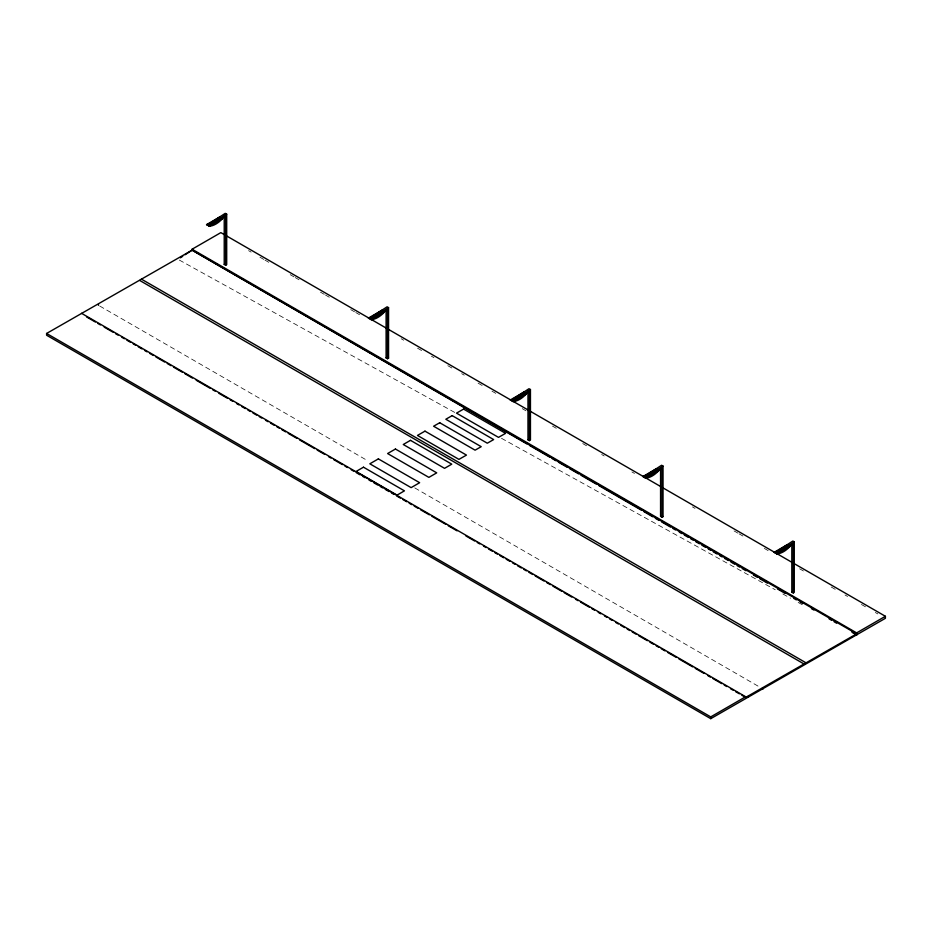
<?xml version="1.0" encoding="UTF-8"?>
<svg xmlns="http://www.w3.org/2000/svg" width="932" height="932" viewBox="0 0 932 932"><rect width="100%" height="100%" fill="white"/><g stroke="black" fill="none" stroke-linecap="round" stroke-linejoin="round"><path stroke-width="0.7" stroke-dasharray="4.66 3.5" d="M179.305 260.051L455.632 412.934M501.474 438.296L775.249 589.758M782.892 593.987L790.534 598.216M798.176 602.433L803.268 605.252M248.588 250.65L251.116 252.106M259.946 257.197L263.721 259.387M264.979 260.11L268.765 262.3M290.202 274.672L293.988 276.851M295.246 277.585L299.032 279.763M320.468 292.147L324.254 294.326M325.513 295.06L329.299 297.238M350.735 309.622L354.521 311.801M355.779 312.535L359.566 314.713M401.168 338.735L403.696 340.192M417.571 348.207L422.615 351.119M431.434 356.21L433.963 357.667M447.826 365.682L452.87 368.594M461.701 373.685L464.229 375.142M478.093 383.145L483.137 386.058M491.968 391.16L495.754 393.339M522.235 408.635L526.009 410.814M552.49 426.099L556.276 428.289M582.756 443.574L586.543 445.764M601.676 454.501L604.192 455.958M631.943 471.965L634.459 473.421M692.464 506.915L694.992 508.371M734.078 530.937L737.864 533.127M739.123 533.85L742.909 536.04M764.345 548.412L768.131 550.602M799.656 568.8L803.431 570.978M831.181 586.997L836.225 589.909M845.044 595.012L847.572 596.468M861.436 604.472L866.48 607.384M875.311 612.475L877.839 613.932M99.712 306.022L368.14 461.002M414.775 487.914L760.069 687.28"/><path stroke-width="1.4" d="M388.562 329.439L885.4 616.285L885.4 618.3L710.743 718.665L46.6 335.229L46.6 333.458L192.097 250.16L856.648 633.842L856.753 634.843L852.931 632.735M81.515 313.303L745.647 696.74L745.647 697.451L856.648 633.842L856.648 632.886L192.097 249.217L192.097 250.16L185.06 254.762M180.377 257.815L182.719 256.288M226.697 214.162L208.71 225.847L225.672 216.061L225.672 265.259L226.697 264.665L226.697 214.162L225.253 213.335L207.277 225.02L219.323 218.065M388.562 307.618L370.587 319.303L387.537 309.517L387.537 358.715L388.562 358.121L388.562 307.618L387.13 306.791L369.154 318.476L379.988 312.208M530.448 389.529L512.46 401.214L529.411 391.428L529.411 440.626L530.448 440.032L530.448 389.529L529.003 388.702L511.027 400.387L521.862 394.131M663.036 466.082L645.049 477.767L662.011 467.981L662.011 517.178L663.036 516.584L663.036 466.082L661.592 465.243L643.616 476.939L654.45 470.672M794.274 541.853L776.298 553.538L793.249 543.752L793.249 592.95L794.274 592.356L794.274 541.853L792.841 541.026L774.865 552.711L784.499 547.142M221.956 218.193L222.573 218.554A22.589 13.048 -60 0 1 209.327 226.196L206.555 224.6L219.801 216.958L220.523 217.366M209.327 226.196L222.573 218.554M192.097 249.217L220.849 232.616L386.046 327.982M224.228 215.222L224.228 264.432L225.253 263.838M383.833 311.649L384.45 312.01A22.589 13.048 -60 0 1 371.204 319.653L368.431 318.057L381.677 310.414L382.4 310.822M371.204 319.653L384.45 312.01M386.104 310.135L386.104 357.888L387.13 357.294L388.562 358.121M525.706 393.56L526.324 393.921L513.078 401.564L510.305 399.968L523.551 392.325L524.273 392.733M527.978 390.59L527.978 439.799L529.003 439.205M658.295 470.112L658.912 470.474A22.589 13.048 -60 0 1 645.666 478.116L642.894 476.52L656.14 468.866L656.862 469.285M645.666 478.116L658.912 470.474M660.567 468.598L660.567 516.351L661.592 515.757L663.036 516.584M789.544 545.884L790.161 546.245L776.915 553.888L774.143 552.292L787.389 544.649L788.111 545.057M791.816 544.37L791.816 592.123L792.841 591.529M46.6 333.458L710.743 716.894L745.647 696.74M856.648 632.886L885.4 616.285M224.228 264.432L225.672 265.259M386.104 357.888L387.537 358.715M527.978 439.799L529.411 440.626M660.567 516.351L662.011 517.178M791.816 592.123L793.249 592.95M141.384 279.111L805.935 662.78M139.684 280.427L804.234 664.097M86.548 316.915L95.379 322.018M97.895 323.462L100.411 324.918M104.198 327.109L113.017 332.2M115.533 333.656L118.061 335.112M121.836 337.291L124.364 338.747M126.88 340.203L130.655 342.382M133.183 343.838L135.699 345.294M138.227 346.751L142.002 348.929M144.518 350.385L147.046 351.842M149.563 353.298L153.349 355.476M155.865 356.933L164.684 362.035M167.212 363.48L170.987 365.67M173.503 367.126L182.334 372.218M184.851 373.674L192.411 378.043M196.198 380.221L210.05 388.225M212.578 389.681L215.094 391.137M218.88 393.316L227.699 398.407M230.216 399.863L232.744 401.319M236.518 403.498L239.035 404.954M241.563 406.41L245.337 408.6M247.865 410.045L250.382 411.501M252.898 412.958L256.684 415.148M259.201 416.604L261.729 418.049M265.504 420.239L268.02 421.695M270.548 423.151L274.323 425.33M276.851 426.786L279.367 428.242M281.883 429.699L285.67 431.877M288.186 433.333L297.005 438.424M299.533 439.881L314.655 448.618M317.171 450.063L324.732 454.432M328.518 456.622L331.035 458.066M333.563 459.523L342.382 464.614M344.898 466.07L347.415 467.526M351.201 469.716L353.717 471.173M356.245 472.617L360.02 474.807M362.548 476.264L365.064 477.72M368.839 479.898L371.367 481.355M373.883 482.811L377.67 484.99M380.186 486.446L382.702 487.902M385.231 489.358L389.005 491.537M391.533 492.993L394.05 494.449M396.566 495.906L400.352 498.084M402.869 499.54L406.655 501.731M409.171 503.187L411.688 504.631M414.216 506.088L417.99 508.278M420.518 509.734L429.337 514.825M431.854 516.281L445.717 524.285M448.234 525.741L457.064 530.832M465.883 535.923L474.703 541.014M477.219 542.471L479.747 543.927M483.522 546.105L486.05 547.562M488.566 549.018L492.341 551.196M494.869 552.653L497.385 554.109M499.902 555.565L503.688 557.755M506.204 559.2L509.99 561.39M512.507 562.846L515.035 564.303M517.551 565.759L521.326 567.938M523.854 569.394L526.37 570.85M528.887 572.306L532.673 574.485M535.189 575.941L544.02 581.032M546.536 582.488L550.311 584.667M552.839 586.123L561.658 591.214M564.175 592.67L571.735 597.039M575.522 599.218L578.038 600.674M580.566 602.13L589.385 607.221M591.902 608.678L594.43 610.134M598.204 612.324L600.721 613.78M604.507 615.959L607.023 617.415M609.551 618.871L612.068 620.328M615.842 622.506L618.37 623.962M620.887 625.419L624.673 627.597M627.189 629.053L629.706 630.51M632.234 631.966L636.008 634.144M638.537 635.601L647.356 640.692M649.872 642.148L653.658 644.338M656.175 645.783L658.691 647.239M661.219 648.695L664.994 650.886M667.522 652.342L676.341 657.433M678.857 658.889L692.721 666.893M695.237 668.349L704.068 673.44M707.842 675.618L710.37 677.075M712.887 678.531L721.706 683.622M724.222 685.078L726.75 686.534M730.525 688.713L733.053 690.169M735.569 691.626L739.356 693.804M741.872 695.26L744.388 696.717M192.097 250.16L526.941 443.958M529.458 445.414L549.6 457.076M552.117 458.532L555.891 460.723M558.408 462.179L567.227 467.27M569.743 468.726L578.551 473.829M581.067 475.285L596.177 484.034M598.693 485.49L641.496 510.258M644.012 511.715L652.819 516.817M655.347 518.274L659.122 520.464M661.638 521.92L670.446 527.023M672.962 528.479L675.479 529.935M679.265 532.114L681.781 533.57M684.298 535.026L688.072 537.216M690.589 538.673L693.105 540.129M695.622 541.585L699.396 543.775M701.913 545.232L705.699 547.422M708.215 548.878L710.732 550.334M713.248 551.791L717.023 553.969M719.539 555.425L722.055 556.893M724.572 558.35L728.358 560.528M730.874 561.984L734.649 564.175M737.165 565.631L739.682 567.087M742.198 568.543L745.973 570.733M753.534 575.102L757.308 577.292M759.825 578.749L767.374 583.117M777.451 588.942L785 593.311M793.808 598.414L796.324 599.87M800.11 602.06L802.627 603.517M811.434 608.619L813.951 610.076M829.061 618.813L831.577 620.269M834.093 621.726L836.61 623.193M851.72 631.931L856.753 634.843M763.005 687.898L763.005 688.969M762.597 687.665L762.597 688.736M748.524 695.785L748.524 696.856M710.743 716.894L710.743 718.665M98.454 304.228L98.454 305.3M219.801 216.958A22.589 13.048 -60 0 1 218.752 218.065M208.686 224.286A22.589 13.048 -60 0 1 206.555 224.6M381.677 310.414A22.589 13.048 -60 0 1 380.629 311.521M370.563 317.742A22.589 13.048 -60 0 1 368.431 318.057M526.324 393.921A22.589 13.048 -60 0 1 513.078 401.564M523.551 392.325A22.589 13.048 -60 0 1 522.503 393.432M512.437 399.653A22.589 13.048 -60 0 1 510.305 399.968M656.14 468.866A22.589 13.048 -60 0 1 655.091 469.984M643.954 476.415A22.589 13.048 -60 0 1 642.894 476.52M787.389 544.649A22.589 13.048 -60 0 1 785.257 546.793M776.274 551.977A22.589 13.048 -60 0 1 774.143 552.292M790.161 546.245A22.589 13.048 -60 0 1 776.915 553.888M363.48 467.2L356.082 471.464L397.055 495.125L404.441 490.849L363.48 467.2M378.369 458.882L369.829 463.81L411.117 487.634L419.645 482.706L378.369 458.882M395.436 449.026L387.607 453.546L428.883 477.382L436.724 472.85L395.436 449.026M410.488 440.335L403.265 444.506L444.552 468.33L451.764 464.171L410.488 440.335M463.588 409.09L456.505 413.132L498.503 437.376L505.587 433.333L463.588 409.09M424.98 431.143L417.466 435.43L458.94 459.383L466.466 455.096L424.98 431.143M439.718 422.732L433.601 426.227L475.087 450.168L481.203 446.684L439.718 422.732M452.171 415.625L445.822 419.249L487.308 443.201L493.645 439.578L452.171 415.625"/></g></svg>
